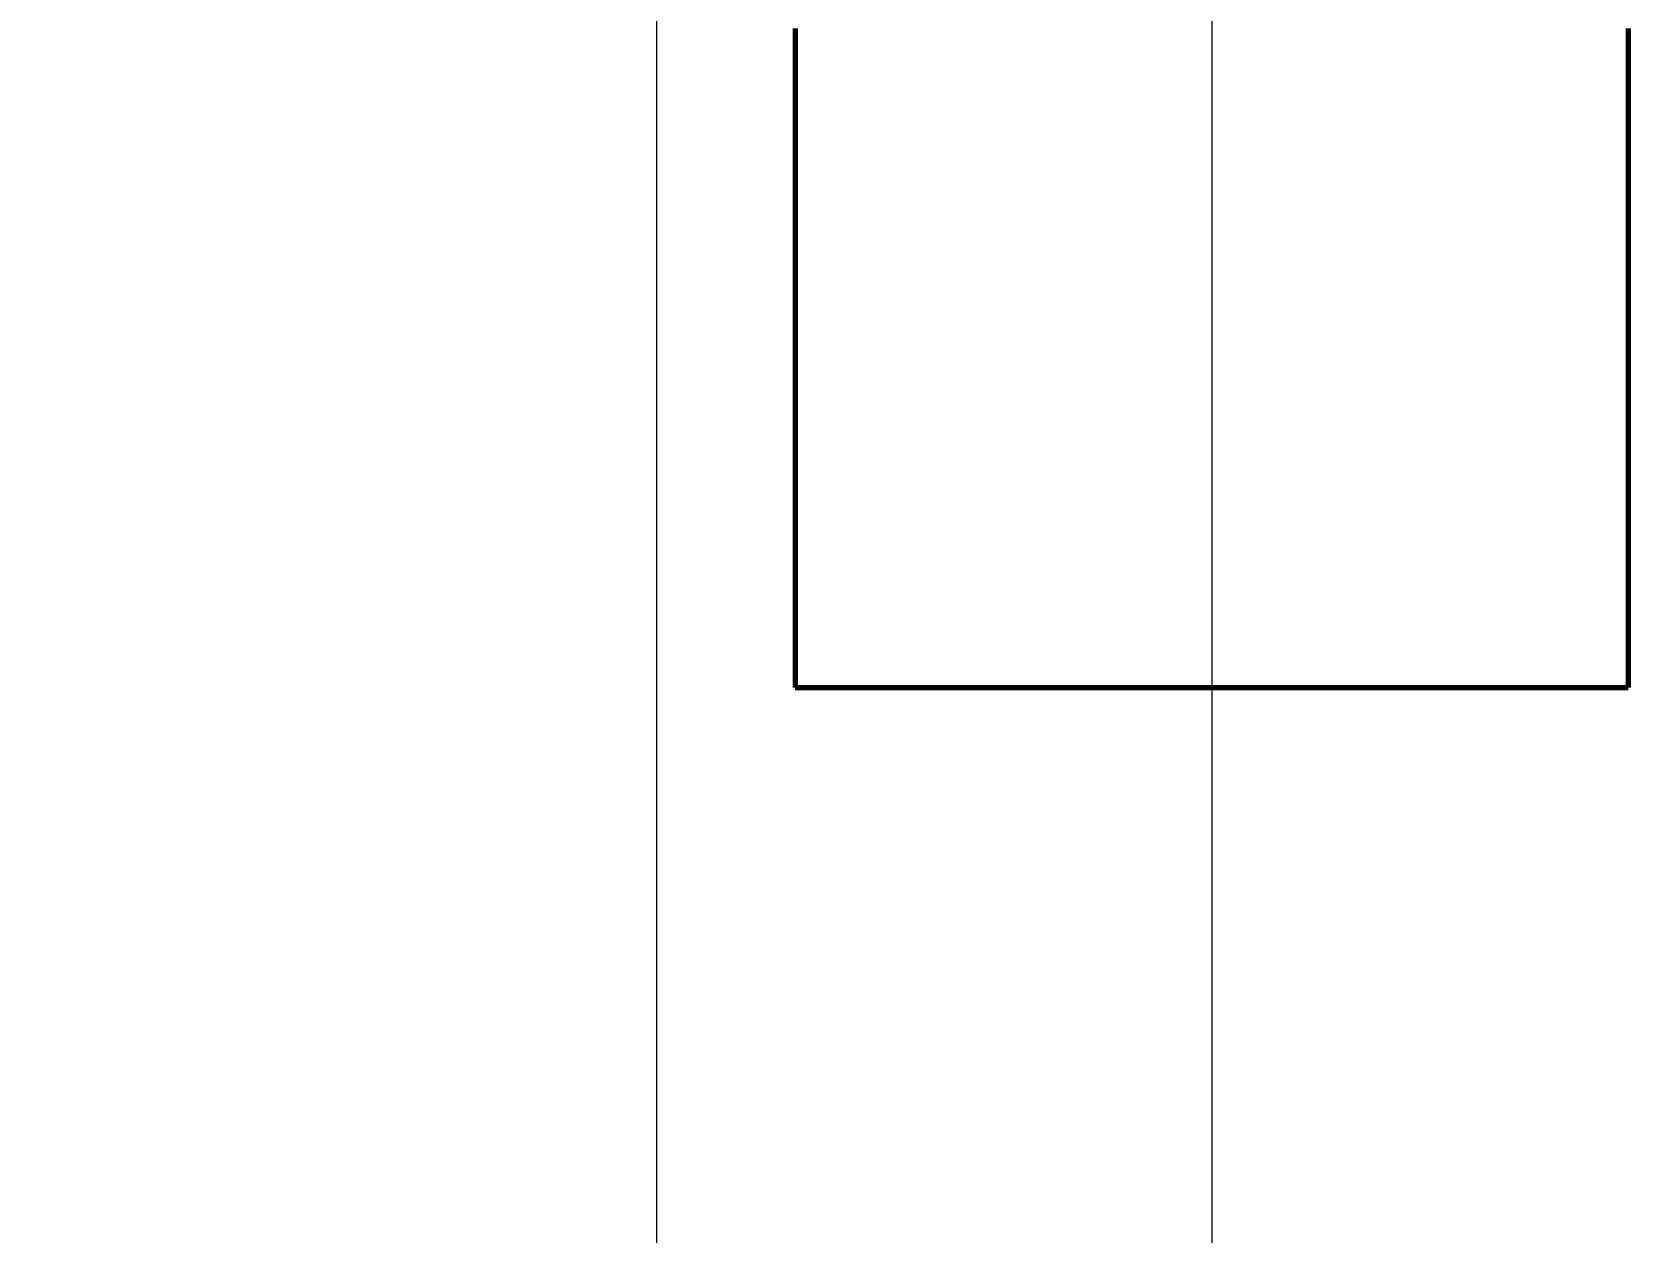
# Model space of a CAD drawing. Header units: millimetres. Extents: x 0 to 2382, y 0 to 420.
# Drawn here: x 173.29 to 184.79, y 98.87 to 107.52 of the extents above; entities that cross this region are included whole.
import ezdxf

# ---------------------------------------------------------------- set-up
doc = ezdxf.new("R2010")
doc.units = ezdxf.units.MM
doc.linetypes.add('IRAM-E-TRAZOS', pattern=[5, 4, -1])
for name, color, linetype, lineweight in [('01-VISIBLE', 7, 'CONTINUOUS', 70), ('02-OCULTA', 4, 'IRAM-E-TRAZOS', 35), ('04-COTA', 3, 'CONTINUOUS', 18)]:
    doc.layers.add(name, color=color, linetype=linetype, lineweight=lineweight)
doc.styles.add('ISO3098', font='isocpeur.ttf')
doc.dimstyles.new('FLAMA-IRAM', dxfattribs={"dimtxt": 3.5, "dimasz": 3.5, "dimexe": 2, "dimexo": 1.5, "dimgap": 1, "dimtad": 1, "dimdec": 1, "dimtxsty": 'ISO3098', "dimblk": 'IRAM_FLECHA', "dimblk1": 'IRAM_FLECHA', "dimblk2": 'IRAM_FLECHA', "dimcen": 2.5, "dimclrd": 256, "dimclre": 256, "dimclrt": 256, "dimazin": 3, "dimtfac": 1, "dimtmove": 0, "dimatfit": 3, "dimlwd": 18, "dimlwe": 18})

# ---------------------------------------------------------------- blocks, each defined once
blk = doc.blocks.new('IRAM_FLECHA')
blk.add_solid([(0, 0), (-1, 0.125), (-1, -0.125)])

msp = doc.modelspace()

# ---------------------------------------------------------------- linework, layer by layer
at = {"layer": '01-VISIBLE'}
msp.add_line((178.791, 102.791), (184.791, 102.791), dxfattribs=at)
for points in [[(178.791, 107.541), (178.791, 107.491), (178.791, 107.441), (178.791, 107.391), (178.791, 107.341), (178.791, 107.291), (178.791, 107.241), (178.791, 107.191), (178.791, 107.141), (178.791, 107.091), (178.791, 107.041), (178.791, 106.991), (178.791, 106.941), (178.791, 106.891), (178.791, 106.841), (178.791, 106.791), (178.791, 106.741), (178.791, 106.691), (178.791, 106.641), (178.791, 106.591), (178.791, 106.541), (178.791, 106.491), (178.791, 106.441), (178.791, 106.391), (178.791, 106.341), (178.791, 106.291), (178.791, 106.241), (178.791, 106.191), (178.791, 106.141), (178.791, 106.091), (178.791, 106.041), (178.791, 105.991), (178.791, 105.941), (178.791, 105.891), (178.791, 105.841), (178.791, 105.791), (178.791, 105.741), (178.791, 105.691), (178.791, 105.641), (178.791, 105.591), (178.791, 105.541), (178.791, 105.491), (178.791, 105.441), (178.791, 105.391), (178.791, 105.341), (178.791, 105.291), (178.791, 105.241), (178.791, 105.191), (178.791, 105.141), (178.791, 105.091), (178.791, 105.041), (178.791, 104.991), (178.791, 104.941), (178.791, 104.891), (178.791, 104.841), (178.791, 104.791), (178.791, 104.741), (178.791, 104.691), (178.791, 104.641), (178.791, 104.591), (178.791, 104.541), (178.791, 104.491), (178.791, 104.441), (178.791, 104.391), (178.791, 104.341), (178.791, 104.291), (178.791, 104.241), (178.791, 104.191), (178.791, 104.141), (178.791, 104.091), (178.791, 104.041), (178.791, 103.991), (178.791, 103.941), (178.791, 103.891), (178.791, 103.841), (178.791, 103.791), (178.791, 103.741), (178.791, 103.691), (178.791, 103.641), (178.791, 103.591), (178.791, 103.541), (178.791, 103.491), (178.791, 103.441), (178.791, 103.391), (178.791, 103.341), (178.791, 103.291), (178.791, 103.241), (178.791, 103.191), (178.791, 103.141), (178.791, 103.091), (178.791, 103.041), (178.791, 102.991), (178.791, 102.941), (178.791, 102.891), (178.791, 102.841), (178.791, 102.791)], [(184.791, 107.541), (184.791, 107.491), (184.791, 107.441), (184.791, 107.391), (184.791, 107.341), (184.791, 107.291), (184.791, 107.241), (184.791, 107.191), (184.791, 107.141), (184.791, 107.091), (184.791, 107.041), (184.791, 106.991), (184.791, 106.941), (184.791, 106.891), (184.791, 106.841), (184.791, 106.791), (184.791, 106.741), (184.791, 106.691), (184.791, 106.641), (184.791, 106.591), (184.791, 106.541), (184.791, 106.491), (184.791, 106.441), (184.791, 106.391), (184.791, 106.341), (184.791, 106.291), (184.791, 106.241), (184.791, 106.191), (184.791, 106.141), (184.791, 106.091), (184.791, 106.041), (184.791, 105.991), (184.791, 105.941), (184.791, 105.891), (184.791, 105.841), (184.791, 105.791), (184.791, 105.741), (184.791, 105.691), (184.791, 105.641), (184.791, 105.591), (184.791, 105.541), (184.791, 105.491), (184.791, 105.441), (184.791, 105.391), (184.791, 105.341), (184.791, 105.291), (184.791, 105.241), (184.791, 105.191), (184.791, 105.141), (184.791, 105.091), (184.791, 105.041), (184.791, 104.991), (184.791, 104.941), (184.791, 104.891), (184.791, 104.841), (184.791, 104.791), (184.791, 104.741), (184.791, 104.691), (184.791, 104.641), (184.791, 104.591), (184.791, 104.541), (184.791, 104.491), (184.791, 104.441), (184.791, 104.391), (184.791, 104.341), (184.791, 104.291), (184.791, 104.241), (184.791, 104.191), (184.791, 104.141), (184.791, 104.091), (184.791, 104.041), (184.791, 103.991), (184.791, 103.941), (184.791, 103.891), (184.791, 103.841), (184.791, 103.791), (184.791, 103.741), (184.791, 103.691), (184.791, 103.641), (184.791, 103.591), (184.791, 103.541), (184.791, 103.491), (184.791, 103.441), (184.791, 103.391), (184.791, 103.341), (184.791, 103.291), (184.791, 103.241), (184.791, 103.191), (184.791, 103.141), (184.791, 103.091), (184.791, 103.041), (184.791, 102.991), (184.791, 102.941), (184.791, 102.891), (184.791, 102.841), (184.791, 102.791)]]:
    msp.add_lwpolyline(points, dxfattribs=at)
at = {"layer": '02-OCULTA'}
for points in [[(178.791, 102.791), (178.791, 102.878), (178.791, 102.966), (178.791, 103.053), (178.791, 103.141), (178.791, 103.228), (178.791, 103.316), (178.791, 103.403), (178.791, 103.491), (178.791, 103.578), (178.791, 103.666), (178.791, 103.753), (178.791, 103.841), (178.791, 103.928), (178.791, 104.016), (178.791, 104.103), (178.791, 104.191), (178.791, 104.278), (178.791, 104.366), (178.791, 104.453), (178.791, 104.541), (178.791, 104.628), (178.791, 104.716), (178.791, 104.803), (178.791, 104.891), (178.791, 104.978), (178.791, 105.066), (178.791, 105.153), (178.791, 105.241), (178.791, 105.328), (178.791, 105.416), (178.791, 105.503), (178.791, 105.591), (178.791, 105.678), (178.791, 105.766), (178.791, 105.853), (178.791, 105.941), (178.791, 106.028), (178.791, 106.116), (178.791, 106.203), (178.791, 106.291), (178.791, 106.378), (178.791, 106.466), (178.791, 106.553), (178.791, 106.641), (178.791, 106.728), (178.791, 106.816), (178.791, 106.903), (178.791, 106.991), (178.791, 107.078), (178.791, 107.166), (178.791, 107.253), (178.791, 107.341), (178.791, 107.428), (178.791, 107.516)], [(184.791, 102.791), (184.791, 102.878), (184.791, 102.966), (184.791, 103.053), (184.791, 103.141), (184.791, 103.228), (184.791, 103.316), (184.791, 103.403), (184.791, 103.491), (184.791, 103.578), (184.791, 103.666), (184.791, 103.753), (184.791, 103.841), (184.791, 103.928), (184.791, 104.016), (184.791, 104.103), (184.791, 104.191), (184.791, 104.278), (184.791, 104.366), (184.791, 104.453), (184.791, 104.541), (184.791, 104.628), (184.791, 104.716), (184.791, 104.803), (184.791, 104.891), (184.791, 104.978), (184.791, 105.066), (184.791, 105.153), (184.791, 105.241), (184.791, 105.328), (184.791, 105.416), (184.791, 105.503), (184.791, 105.591), (184.791, 105.678), (184.791, 105.766), (184.791, 105.853), (184.791, 105.941), (184.791, 106.028), (184.791, 106.116), (184.791, 106.203), (184.791, 106.291), (184.791, 106.378), (184.791, 106.466), (184.791, 106.553), (184.791, 106.641), (184.791, 106.728), (184.791, 106.816), (184.791, 106.903), (184.791, 106.991), (184.791, 107.078), (184.791, 107.166), (184.791, 107.253), (184.791, 107.341), (184.791, 107.428), (184.791, 107.516)]]:
    msp.add_lwpolyline(points, dxfattribs=at)

# ---------------------------------------------------------------- dimensions: what is measured, and where the dimension line sits
at = {"layer": '04-COTA'}
for base, p1, p2, override in [((145.791, 92.791), (145.791, 139.878), (177.791, 139.878), {"dimlfac": 10, "dimpost": '%%c<>'}), ((141.791, 83.791), (141.791, 120.291), (181.791, 120.291), {"dimlfac": 10, "dimpost": 'trocha <>'})]:
    msp.add_linear_dim(base=base, p1=p1, p2=p2, dimstyle='FLAMA-IRAM', override=override, dxfattribs=at).render()

doc.saveas('drawing.dxf')
